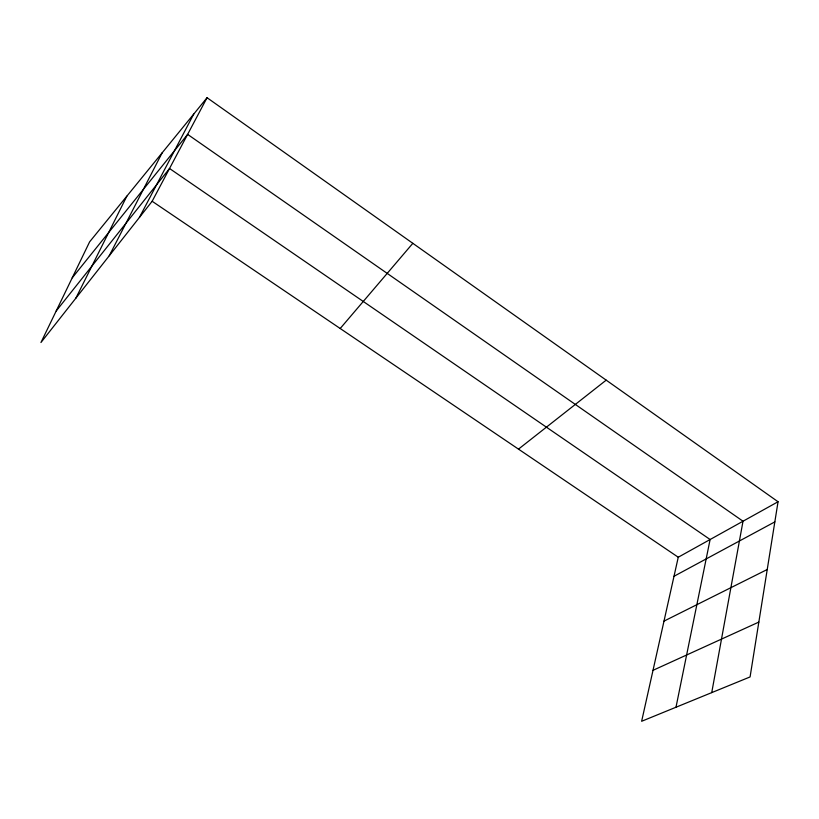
<?xml version="1.0" encoding="UTF-8"?>
<svg xmlns="http://www.w3.org/2000/svg" width="819" height="819" viewBox="0 0 819 819"><rect width="100%" height="100%" fill="white"/><g stroke="black" fill="none" stroke-linecap="round" stroke-linejoin="round"><path stroke-width="1.23" d="M778.05 501.75L750.081 676.934L641.635 721.283L678.255 557.227L778.05 501.75L207.064 97.717L89.629 241.84L40.95 342.516L152.15 201.269L207.064 97.717M711.731 692.618L743.017 521.222L187.623 134.377L72.226 277.825M675.992 707.237L710.114 539.516L169.533 168.499L56.204 310.974M75.85 298.188L126.863 196.15M109.234 255.784L162.152 152.825M139.404 217.465L193.775 114.015M340.202 328.501L412.837 243.325M518.488 449.129L606.193 380.149M674.006 576.279L774.835 521.887M663.994 621.119L767.229 569.512M653.009 670.321L758.834 622.092M152.15 201.269L678.255 557.227"/></g></svg>
